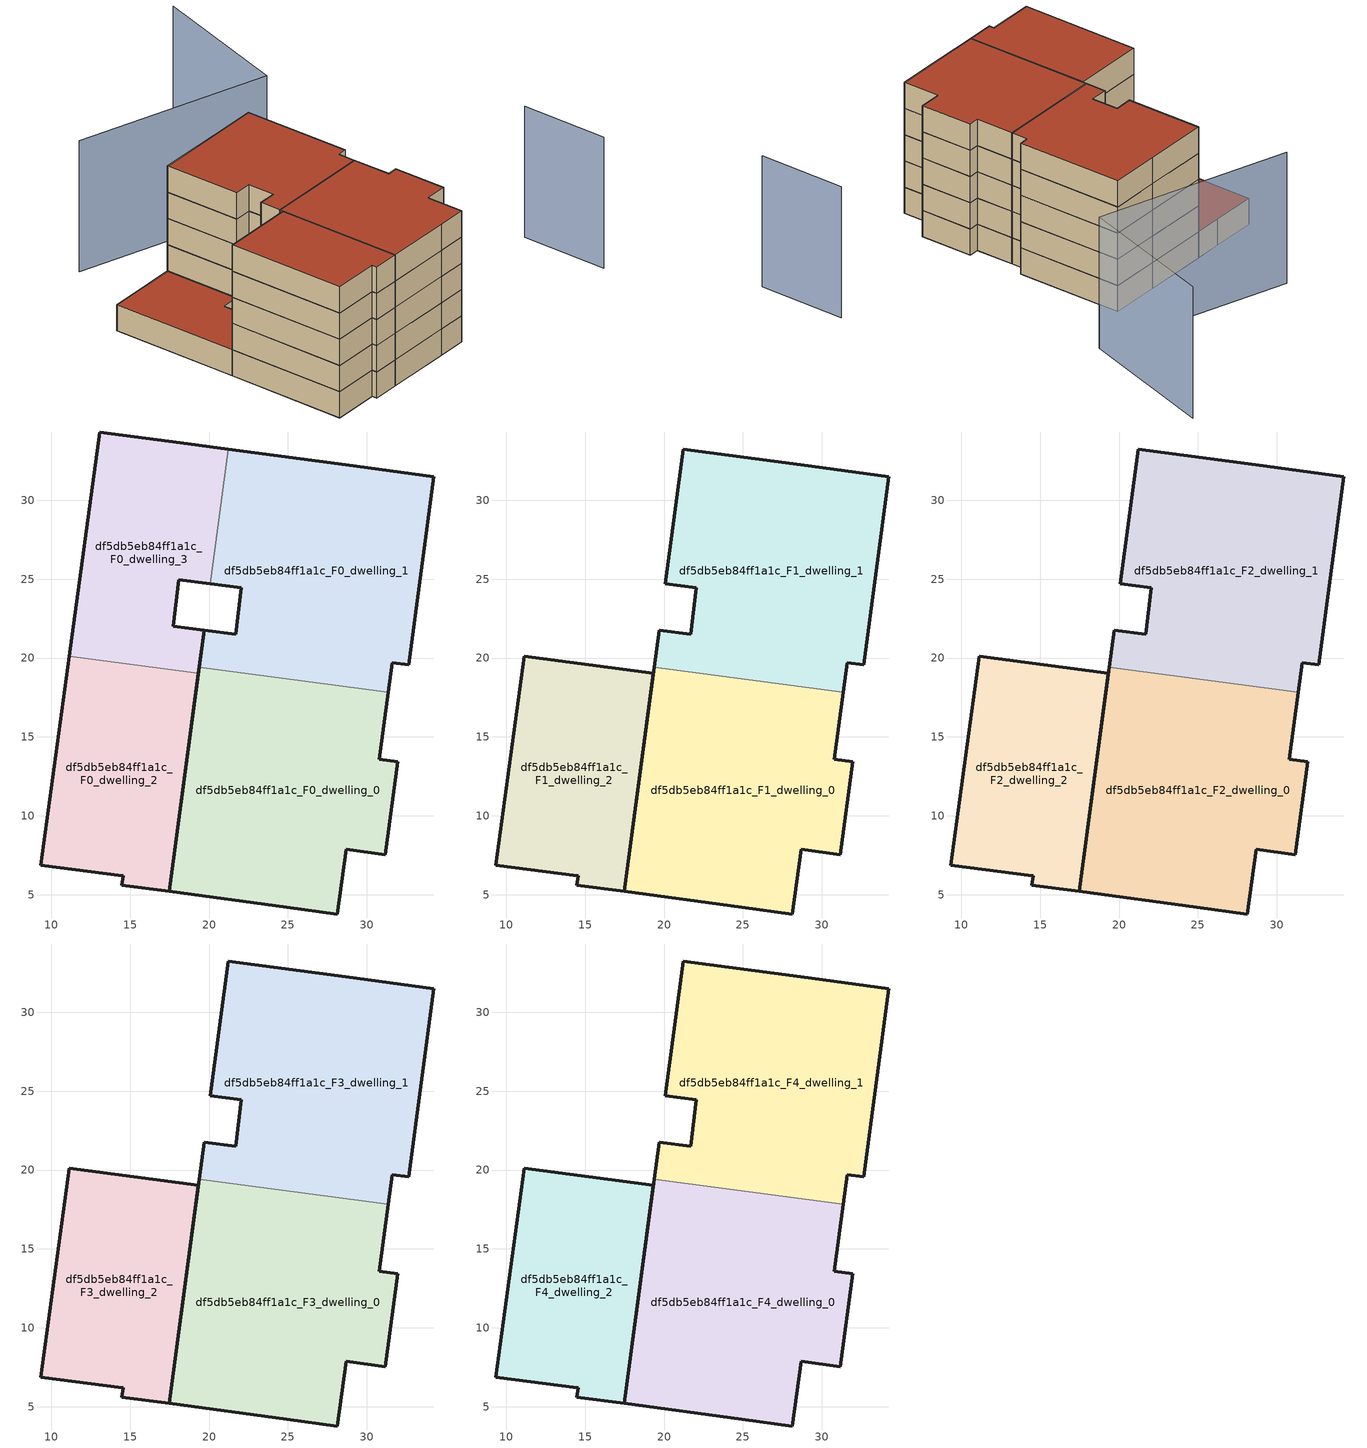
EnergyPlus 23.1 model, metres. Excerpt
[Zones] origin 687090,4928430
df5db5eb84ff1a1c_F0_dwelling_0
 floor ground (EU_floor_Construction): 28.13,3.78 28.68,7.88 31.16,7.55 31.95,13.44 30.8,13.6 31.37,17.83 19.38,19.43 17.47,5.21 24.91,4.21 z0
 wall outside (EU_wall_Construction): 31.37,17.83 30.8,13.6 31.95,13.44 31.16,7.55 28.68,7.88 28.13,3.78 24.91,4.21 17.47,5.21 19.38,19.43 z0:3
 wall to df5db5eb84ff1a1c_F0_dwelling_1 (EU_wall_Construction): 19.38,19.43 31.37,17.83 z0:3
df5db5eb84ff1a1c_F0_dwelling_1
 floor ground (EU_floor_Construction): 32.64,19.57 34.23,31.5 28.67,32.24 21.23,33.24 20.08,24.71 22.05,24.46 21.68,21.51 19.69,21.76 19.38,19.43 31.37,17.83 31.62,19.7 z0
 wall outside (EU_wall_Construction): 19.38,19.43 19.69,21.76 21.68,21.51 22.05,24.46 20.08,24.71 / 21.23,33.24 28.67,32.24 34.23,31.5 32.64,19.57 31.62,19.7 31.37,17.83 z0:3
 wall to df5db5eb84ff1a1c_F0_dwelling_3 (EU_wall_Construction): 20.08,24.71 21.23,33.24 z0:3
df5db5eb84ff1a1c_F0_dwelling_2
 floor ground (EU_floor_Construction): 17.47,5.21 19.32,19.03 11.14,20.12 9.34,6.88 14.51,6.2 14.55,6.19 14.47,5.61 z0
 wall outside (EU_wall_Construction): 19.32,19.03 17.47,5.21 14.47,5.61 14.55,6.19 14.51,6.2 9.34,6.88 11.14,20.12 z0:3
 wall to df5db5eb84ff1a1c_F0_dwelling_3 (EU_wall_Construction): 11.14,20.12 19.32,19.03 z0:3
df5db5eb84ff1a1c_F0_dwelling_3
 floor ground (EU_floor_Construction): 19.32,19.03 19.69,21.76 17.72,22.01 18.09,24.97 20.08,24.71 21.23,33.24 18.18,33.65 13.07,34.33 11.14,20.12 z0
 wall outside (EU_wall_Construction): 20.08,24.71 18.09,24.97 17.72,22.01 19.69,21.76 19.32,19.03 / 11.14,20.12 13.07,34.33 18.18,33.65 21.23,33.24 z0:3
 roof outside (EU_roof_Construction): 21.23,33.24 20.08,24.71 18.09,24.97 17.72,22.01 19.69,21.76 19.32,19.03 11.14,20.12 13.07,34.33 18.18,33.65 z3
df5db5eb84ff1a1c_F1_dwelling_0
 floor to df5db5eb84ff1a1c_F0_dwelling_0 (EU_floor_Construction): 28.13,3.78 28.68,7.88 31.16,7.55 31.95,13.44 30.8,13.6 31.37,17.83 19.38,19.43 17.47,5.21 24.91,4.21 z3
 wall outside (EU_wall_Construction): 31.37,17.83 30.8,13.6 31.95,13.44 31.16,7.55 28.68,7.88 28.13,3.78 24.91,4.21 17.47,5.21 19.38,19.43 z3:6
 wall to df5db5eb84ff1a1c_F1_dwelling_1 (EU_wall_Construction): 19.38,19.43 31.37,17.83 z3:6
df5db5eb84ff1a1c_F1_dwelling_1
 floor to df5db5eb84ff1a1c_F0_dwelling_1 (EU_floor_Construction): 32.64,19.57 34.23,31.5 28.67,32.24 21.23,33.24 20.08,24.71 22.05,24.46 21.68,21.51 19.69,21.76 19.38,19.43 31.37,17.83 31.62,19.7 z3
 wall outside (EU_wall_Construction): 19.38,19.43 19.69,21.76 21.68,21.51 22.05,24.46 20.08,24.71 21.23,33.24 28.67,32.24 34.23,31.5 32.64,19.57 31.62,19.7 31.37,17.83 z3:6
df5db5eb84ff1a1c_F1_dwelling_2
 floor to df5db5eb84ff1a1c_F0_dwelling_2 (EU_floor_Construction): 17.47,5.21 19.32,19.03 11.14,20.12 9.34,6.88 14.51,6.2 14.55,6.19 14.47,5.61 z3
 wall outside (EU_wall_Construction): 14.47,5.61 14.55,6.19 14.51,6.2 9.34,6.88 11.14,20.12 19.32,19.03 17.47,5.21 14.47,5.61 z3:6
df5db5eb84ff1a1c_F2_dwelling_0
 floor to df5db5eb84ff1a1c_F1_dwelling_0 (EU_floor_Construction): 28.13,3.78 28.68,7.88 31.16,7.55 31.95,13.44 30.8,13.6 31.37,17.83 19.38,19.43 17.47,5.21 24.91,4.21 z6
 wall outside (EU_wall_Construction): 31.37,17.83 30.8,13.6 31.95,13.44 31.16,7.55 28.68,7.88 28.13,3.78 24.91,4.21 17.47,5.21 19.38,19.43 z6:9
 wall to df5db5eb84ff1a1c_F2_dwelling_1 (EU_wall_Construction): 19.38,19.43 31.37,17.83 z6:9
df5db5eb84ff1a1c_F2_dwelling_1
 floor to df5db5eb84ff1a1c_F1_dwelling_1 (EU_floor_Construction): 32.64,19.57 34.23,31.5 28.67,32.24 21.23,33.24 20.08,24.71 22.05,24.46 21.68,21.51 19.69,21.76 19.38,19.43 31.37,17.83 31.62,19.7 z6
 wall outside (EU_wall_Construction): 19.38,19.43 19.69,21.76 21.68,21.51 22.05,24.46 20.08,24.71 21.23,33.24 28.67,32.24 34.23,31.5 32.64,19.57 31.62,19.7 31.37,17.83 z6:9
df5db5eb84ff1a1c_F2_dwelling_2
 floor to df5db5eb84ff1a1c_F1_dwelling_2 (EU_floor_Construction): 17.47,5.21 19.32,19.03 11.14,20.12 9.34,6.88 14.51,6.2 14.55,6.19 14.47,5.61 z6
 wall outside (EU_wall_Construction): 14.47,5.61 14.55,6.19 14.51,6.2 9.34,6.88 11.14,20.12 19.32,19.03 17.47,5.21 14.47,5.61 z6:9
df5db5eb84ff1a1c_F3_dwelling_0
 floor to df5db5eb84ff1a1c_F2_dwelling_0 (EU_floor_Construction): 28.13,3.78 28.68,7.88 31.16,7.55 31.95,13.44 30.8,13.6 31.37,17.83 19.38,19.43 17.47,5.21 24.91,4.21 z9
 wall outside (EU_wall_Construction): 31.37,17.83 30.8,13.6 31.95,13.44 31.16,7.55 28.68,7.88 28.13,3.78 24.91,4.21 17.47,5.21 19.38,19.43 z9:12
 wall to df5db5eb84ff1a1c_F3_dwelling_1 (EU_wall_Construction): 19.38,19.43 31.37,17.83 z9:12
df5db5eb84ff1a1c_F3_dwelling_1
 floor to df5db5eb84ff1a1c_F2_dwelling_1 (EU_floor_Construction): 32.64,19.57 34.23,31.5 28.67,32.24 21.23,33.24 20.08,24.71 22.05,24.46 21.68,21.51 19.69,21.76 19.38,19.43 31.37,17.83 31.62,19.7 z9
 wall outside (EU_wall_Construction): 19.38,19.43 19.69,21.76 21.68,21.51 22.05,24.46 20.08,24.71 21.23,33.24 28.67,32.24 34.23,31.5 32.64,19.57 31.62,19.7 31.37,17.83 z9:12
df5db5eb84ff1a1c_F3_dwelling_2
 floor to df5db5eb84ff1a1c_F2_dwelling_2 (EU_floor_Construction): 17.47,5.21 19.32,19.03 11.14,20.12 9.34,6.88 14.51,6.2 14.55,6.19 14.47,5.61 z9
 wall outside (EU_wall_Construction): 14.47,5.61 14.55,6.19 14.51,6.2 9.34,6.88 11.14,20.12 19.32,19.03 17.47,5.21 14.47,5.61 z9:12
df5db5eb84ff1a1c_F4_dwelling_0
 floor to df5db5eb84ff1a1c_F3_dwelling_0 (EU_floor_Construction): 28.13,3.78 28.68,7.88 31.16,7.55 31.95,13.44 30.8,13.6 31.37,17.83 19.38,19.43 17.47,5.21 24.91,4.21 z12
 wall outside (EU_wall_Construction): 31.37,17.83 30.8,13.6 31.95,13.44 31.16,7.55 28.68,7.88 28.13,3.78 24.91,4.21 17.47,5.21 19.38,19.43 z12:15
 wall to df5db5eb84ff1a1c_F4_dwelling_1 (EU_wall_Construction): 19.38,19.43 31.37,17.83 z12:15
 roof outside (EU_roof_Construction): 31.37,17.83 30.8,13.6 31.95,13.44 31.16,7.55 28.68,7.88 28.13,3.78 24.91,4.21 17.47,5.21 19.38,19.43 z15
df5db5eb84ff1a1c_F4_dwelling_1
 floor to df5db5eb84ff1a1c_F3_dwelling_1 (EU_floor_Construction): 32.64,19.57 34.23,31.5 28.67,32.24 21.23,33.24 20.08,24.71 22.05,24.46 21.68,21.51 19.69,21.76 19.38,19.43 31.37,17.83 31.62,19.7 z12
 wall outside (EU_wall_Construction): 19.38,19.43 19.69,21.76 21.68,21.51 22.05,24.46 20.08,24.71 21.23,33.24 28.67,32.24 34.23,31.5 32.64,19.57 31.62,19.7 31.37,17.83 z12:15
 roof outside (EU_roof_Construction): 34.23,31.5 32.64,19.57 31.62,19.7 31.37,17.83 19.38,19.43 19.69,21.76 21.68,21.51 22.05,24.46 20.08,24.71 21.23,33.24 28.67,32.24 z15
df5db5eb84ff1a1c_F4_dwelling_2
 floor to df5db5eb84ff1a1c_F3_dwelling_2 (EU_floor_Construction): 17.47,5.21 19.32,19.03 11.14,20.12 9.34,6.88 14.51,6.2 14.55,6.19 14.47,5.61 z12
 wall outside (EU_wall_Construction): 14.47,5.61 14.55,6.19 14.51,6.2 9.34,6.88 11.14,20.12 19.32,19.03 17.47,5.21 14.47,5.61 z12:15
 roof outside (EU_roof_Construction): 19.32,19.03 17.47,5.21 14.47,5.61 14.55,6.19 14.51,6.2 9.34,6.88 11.14,20.12 z15
shading: 48.37,48.15 41.21,33.44 / 41.21,33.44 21.13,43.21 / 47.43,-1.3 48.77,8.46 z0:15
[Building]
EU S2 Campaign: North Axis=0; Terrain=City; Solar Distribution=FullExterior
[Site:Location]
Bologna: Latitude=44.5; Longitude=11.25; Time Zone=1; Elevation=37
[SizingPeriod:WeatherFileDays]
AnnualSizingPeriod: Begin Month=1; Begin Day of Month=1; End Month=12; End Day of Month=31; Day of Week for Start Day=Monday; Use Weather File Daylight Saving Period=No; Use Weather File Rain and Snow Indicators=No
[MATERIAL]
EU_InternalMass_Material: Roughness=MediumRough; Thickness=0.1; Conductivity=1; Density=1800; Specific Heat=900; Thermal Absorptance=0.9; Solar Absorptance=0.7; Visible Absorptance=0.7
[MATERIAL:NOMASS] Roughness=MediumRough; Thermal Absorptance=0.9; Solar Absorptance=0.7; Visible Absorptance=0.7
Name | Thermal Resistance
EU_wall_NoMass | 0.905828
EU_roof_NoMass | 0.37593
EU_floor_NoMass | 0.67114
[CONSTRUCTION]
EU_wall_Construction: EU_wall_NoMass
EU_roof_Construction: EU_roof_NoMass
EU_floor_Construction: EU_floor_NoMass
EU_InternalMass_Construction: EU_InternalMass_Material
[ZONE] Type=1; Multiplier=1; Ceiling Height=autocalculate; Floor Area=autocalculate; Part of Total Floor Area=Yes
Name | Volume
df5db5eb84ff1a1c_F0_dwelling_0; df5db5eb84ff1a1c_F1_dwelling_0; df5db5eb84ff1a1c_F2_dwelling_0; df5db5eb84ff1a1c_F3_dwelling_0; df5db5eb84ff1a1c_F4_dwelling_0 | 524.938
df5db5eb84ff1a1c_F0_dwelling_1; df5db5eb84ff1a1c_F1_dwelling_1; df5db5eb84ff1a1c_F2_dwelling_1; df5db5eb84ff1a1c_F3_dwelling_1; df5db5eb84ff1a1c_F4_dwelling_1 | 524.907
df5db5eb84ff1a1c_F0_dwelling_2; df5db5eb84ff1a1c_F1_dwelling_2; df5db5eb84ff1a1c_F2_dwelling_2; df5db5eb84ff1a1c_F3_dwelling_2; df5db5eb84ff1a1c_F4_dwelling_2 | 336.596
df5db5eb84ff1a1c_F0_dwelling_3 | 336.601
[INTERNALMASS] Construction=EU_InternalMass_Construction
Name | Zone or ZoneList | Surface Area
df5db5eb84ff1a1c_F0_dwelling_0_EU_InternalMass | df5db5eb84ff1a1c_F0_dwelling_0 | 174.98
df5db5eb84ff1a1c_F0_dwelling_1_EU_InternalMass | df5db5eb84ff1a1c_F0_dwelling_1 | 174.969
df5db5eb84ff1a1c_F0_dwelling_2_EU_InternalMass | df5db5eb84ff1a1c_F0_dwelling_2 | 112.199
df5db5eb84ff1a1c_F0_dwelling_3_EU_InternalMass | df5db5eb84ff1a1c_F0_dwelling_3 | 112.2
df5db5eb84ff1a1c_F1_dwelling_0_EU_InternalMass | df5db5eb84ff1a1c_F1_dwelling_0 | 191.45
df5db5eb84ff1a1c_F1_dwelling_1_EU_InternalMass | df5db5eb84ff1a1c_F1_dwelling_1 | 191.448
df5db5eb84ff1a1c_F1_dwelling_2_EU_InternalMass | df5db5eb84ff1a1c_F1_dwelling_2 | 191.452
df5db5eb84ff1a1c_F2_dwelling_0_EU_InternalMass | df5db5eb84ff1a1c_F2_dwelling_0 | 191.45
df5db5eb84ff1a1c_F2_dwelling_1_EU_InternalMass | df5db5eb84ff1a1c_F2_dwelling_1 | 191.448
df5db5eb84ff1a1c_F2_dwelling_2_EU_InternalMass | df5db5eb84ff1a1c_F2_dwelling_2 | 191.452
df5db5eb84ff1a1c_F3_dwelling_0_EU_InternalMass | df5db5eb84ff1a1c_F3_dwelling_0 | 191.45
df5db5eb84ff1a1c_F3_dwelling_1_EU_InternalMass | df5db5eb84ff1a1c_F3_dwelling_1 | 191.448
df5db5eb84ff1a1c_F3_dwelling_2_EU_InternalMass | df5db5eb84ff1a1c_F3_dwelling_2 | 191.452
df5db5eb84ff1a1c_F4_dwelling_0_EU_InternalMass | df5db5eb84ff1a1c_F4_dwelling_0 | 191.45
df5db5eb84ff1a1c_F4_dwelling_1_EU_InternalMass | df5db5eb84ff1a1c_F4_dwelling_1 | 191.448
df5db5eb84ff1a1c_F4_dwelling_2_EU_InternalMass | df5db5eb84ff1a1c_F4_dwelling_2 | 191.452
[OTHEREQUIPMENT] Fuel Type=Electricity; Design Level Calculation Method=Watts/Area; Power per Zone Floor Area=1; Fraction Latent=0; Fraction Radiant=0; Fraction Lost=0; Carbon Dioxide Generation Rate=0; EndUse Subcategory=EU_Step8_InternalGains
Name | Zone or ZoneList or Space or SpaceList | Schedule
EU_Step8_InternalGain_df5db5eb84ff1a1c_F0_dwelling_0_f000 | df5db5eb84ff1a1c_F0_dwelling_0 | EU_Step8_GainSchedule_df5db5eb84ff1a1c_F0_dwelling_0_f000
EU_Step8_InternalGain_df5db5eb84ff1a1c_F0_dwelling_1_f000 | df5db5eb84ff1a1c_F0_dwelling_1 | EU_Step8_GainSchedule_df5db5eb84ff1a1c_F0_dwelling_1_f000
EU_Step8_InternalGain_df5db5eb84ff1a1c_F0_dwelling_2_f000 | df5db5eb84ff1a1c_F0_dwelling_2 | EU_Step8_GainSchedule_df5db5eb84ff1a1c_F0_dwelling_2_f000
EU_Step8_InternalGain_df5db5eb84ff1a1c_F0_dwelling_3_f000 | df5db5eb84ff1a1c_F0_dwelling_3 | EU_Step8_GainSchedule_df5db5eb84ff1a1c_F0_dwelling_3_f000
EU_Step8_InternalGain_df5db5eb84ff1a1c_F1_dwelling_0_f000 | df5db5eb84ff1a1c_F1_dwelling_0 | EU_Step8_GainSchedule_df5db5eb84ff1a1c_F1_dwelling_0_f000
EU_Step8_InternalGain_df5db5eb84ff1a1c_F1_dwelling_1_f000 | df5db5eb84ff1a1c_F1_dwelling_1 | EU_Step8_GainSchedule_df5db5eb84ff1a1c_F1_dwelling_1_f000
EU_Step8_InternalGain_df5db5eb84ff1a1c_F1_dwelling_2_f000 | df5db5eb84ff1a1c_F1_dwelling_2 | EU_Step8_GainSchedule_df5db5eb84ff1a1c_F1_dwelling_2_f000
EU_Step8_InternalGain_df5db5eb84ff1a1c_F2_dwelling_0_f000 | df5db5eb84ff1a1c_F2_dwelling_0 | EU_Step8_GainSchedule_df5db5eb84ff1a1c_F2_dwelling_0_f000
EU_Step8_InternalGain_df5db5eb84ff1a1c_F2_dwelling_1_f000 | df5db5eb84ff1a1c_F2_dwelling_1 | EU_Step8_GainSchedule_df5db5eb84ff1a1c_F2_dwelling_1_f000
EU_Step8_InternalGain_df5db5eb84ff1a1c_F2_dwelling_2_f000 | df5db5eb84ff1a1c_F2_dwelling_2 | EU_Step8_GainSchedule_df5db5eb84ff1a1c_F2_dwelling_2_f000
EU_Step8_InternalGain_df5db5eb84ff1a1c_F3_dwelling_0_f000 | df5db5eb84ff1a1c_F3_dwelling_0 | EU_Step8_GainSchedule_df5db5eb84ff1a1c_F3_dwelling_0_f000
EU_Step8_InternalGain_df5db5eb84ff1a1c_F3_dwelling_1_f000 | df5db5eb84ff1a1c_F3_dwelling_1 | EU_Step8_GainSchedule_df5db5eb84ff1a1c_F3_dwelling_1_f000
EU_Step8_InternalGain_df5db5eb84ff1a1c_F3_dwelling_2_f000 | df5db5eb84ff1a1c_F3_dwelling_2 | EU_Step8_GainSchedule_df5db5eb84ff1a1c_F3_dwelling_2_f000
EU_Step8_InternalGain_df5db5eb84ff1a1c_F4_dwelling_0_f000 | df5db5eb84ff1a1c_F4_dwelling_0 | EU_Step8_GainSchedule_df5db5eb84ff1a1c_F4_dwelling_0_f000
EU_Step8_InternalGain_df5db5eb84ff1a1c_F4_dwelling_1_f000 | df5db5eb84ff1a1c_F4_dwelling_1 | EU_Step8_GainSchedule_df5db5eb84ff1a1c_F4_dwelling_1_f000
EU_Step8_InternalGain_df5db5eb84ff1a1c_F4_dwelling_2_f000 | df5db5eb84ff1a1c_F4_dwelling_2 | EU_Step8_GainSchedule_df5db5eb84ff1a1c_F4_dwelling_2_f000
[ZONEVENTILATION:DESIGNFLOWRATE] Schedule=EU_AlwaysOn; Design Flow Rate Calculation Method=AirChanges/Hour; Air Changes per Hour=0.73129; Ventilation Type=Natural; Fan Pressure Rise=0; Fan Total Efficiency=1; Constant Term Coefficient=1; Temperature Term Coefficient=0; Velocity Term Coefficient=0; Velocity Squared Term Coefficient=0; Minimum Indoor Temperature=-100; Maximum Indoor Temperature=100; Delta Temperature=-100; Minimum Outdoor Temperature=-100; Maximum Outdoor Temperature=100; Maximum Wind Speed=40
Name | Zone or ZoneList or Space or SpaceList
EU_ConstantAir_df5db5eb84ff1a1c_F0_dwelling_0 | df5db5eb84ff1a1c_F0_dwelling_0
EU_ConstantAir_df5db5eb84ff1a1c_F0_dwelling_1 | df5db5eb84ff1a1c_F0_dwelling_1
EU_ConstantAir_df5db5eb84ff1a1c_F0_dwelling_2 | df5db5eb84ff1a1c_F0_dwelling_2
EU_ConstantAir_df5db5eb84ff1a1c_F0_dwelling_3 | df5db5eb84ff1a1c_F0_dwelling_3
EU_ConstantAir_df5db5eb84ff1a1c_F1_dwelling_0 | df5db5eb84ff1a1c_F1_dwelling_0
EU_ConstantAir_df5db5eb84ff1a1c_F1_dwelling_1 | df5db5eb84ff1a1c_F1_dwelling_1
EU_ConstantAir_df5db5eb84ff1a1c_F1_dwelling_2 | df5db5eb84ff1a1c_F1_dwelling_2
EU_ConstantAir_df5db5eb84ff1a1c_F2_dwelling_0 | df5db5eb84ff1a1c_F2_dwelling_0
EU_ConstantAir_df5db5eb84ff1a1c_F2_dwelling_1 | df5db5eb84ff1a1c_F2_dwelling_1
EU_ConstantAir_df5db5eb84ff1a1c_F2_dwelling_2 | df5db5eb84ff1a1c_F2_dwelling_2
EU_ConstantAir_df5db5eb84ff1a1c_F3_dwelling_0 | df5db5eb84ff1a1c_F3_dwelling_0
EU_ConstantAir_df5db5eb84ff1a1c_F3_dwelling_1 | df5db5eb84ff1a1c_F3_dwelling_1
EU_ConstantAir_df5db5eb84ff1a1c_F3_dwelling_2 | df5db5eb84ff1a1c_F3_dwelling_2
EU_ConstantAir_df5db5eb84ff1a1c_F4_dwelling_0 | df5db5eb84ff1a1c_F4_dwelling_0
EU_ConstantAir_df5db5eb84ff1a1c_F4_dwelling_1 | df5db5eb84ff1a1c_F4_dwelling_1
EU_ConstantAir_df5db5eb84ff1a1c_F4_dwelling_2 | df5db5eb84ff1a1c_F4_dwelling_2
[HVACTEMPLATE:THERMOSTAT] Constant Heating Setpoint=20; Constant Cooling Setpoint=50
EU_HeatOnly_df5db5eb84ff1a1c_F0_dwelling_0; EU_HeatOnly_df5db5eb84ff1a1c_F0_dwelling_1; EU_HeatOnly_df5db5eb84ff1a1c_F0_dwelling_2; EU_HeatOnly_df5db5eb84ff1a1c_F0_dwelling_3; EU_HeatOnly_df5db5eb84ff1a1c_F1_dwelling_0; EU_HeatOnly_df5db5eb84ff1a1c_F1_dwelling_1; EU_HeatOnly_df5db5eb84ff1a1c_F1_dwelling_2; EU_HeatOnly_df5db5eb84ff1a1c_F2_dwelling_0; EU_HeatOnly_df5db5eb84ff1a1c_F2_dwelling_1; EU_HeatOnly_df5db5eb84ff1a1c_F2_dwelling_2; EU_HeatOnly_df5db5eb84ff1a1c_F3_dwelling_0; EU_HeatOnly_df5db5eb84ff1a1c_F3_dwelling_1; EU_HeatOnly_df5db5eb84ff1a1c_F3_dwelling_2; EU_HeatOnly_df5db5eb84ff1a1c_F4_dwelling_0; EU_HeatOnly_df5db5eb84ff1a1c_F4_dwelling_1; EU_HeatOnly_df5db5eb84ff1a1c_F4_dwelling_2
[HVACTEMPLATE:ZONE:IDEALLOADSAIRSYSTEM] System Availability Schedule=EU_AlwaysOn; Maximum Heating Supply Air Temperature=50; Minimum Cooling Supply Air Temperature=13; Maximum Heating Supply Air Humidity Ratio=0.0156; Minimum Cooling Supply Air Humidity Ratio=0.0077; Heating Limit=NoLimit; Cooling Limit=NoLimit; Heating Availability Schedule=EU_AlwaysOn; Cooling Availability Schedule=EU_CoolingOff; Dehumidification Control Type=ConstantSensibleHeatRatio; Cooling Sensible Heat Ratio=0.7; Dehumidification Setpoint=60; Humidification Control Type=None; Humidification Setpoint=30; Outdoor Air Method=None; Outdoor Air Flow Rate per Person=0.00944; Outdoor Air Flow Rate per Zone Floor Area=0; Outdoor Air Flow Rate per Zone=0; Demand Controlled Ventilation Type=None; Outdoor Air Economizer Type=NoEconomizer; Heat Recovery Type=None; Sensible Heat Recovery Effectiveness=0.7; Latent Heat Recovery Effectiveness=0.65
Name | Template Thermostat
df5db5eb84ff1a1c_F0_dwelling_0 | EU_HeatOnly_df5db5eb84ff1a1c_F0_dwelling_0
df5db5eb84ff1a1c_F0_dwelling_1 | EU_HeatOnly_df5db5eb84ff1a1c_F0_dwelling_1
df5db5eb84ff1a1c_F0_dwelling_2 | EU_HeatOnly_df5db5eb84ff1a1c_F0_dwelling_2
df5db5eb84ff1a1c_F0_dwelling_3 | EU_HeatOnly_df5db5eb84ff1a1c_F0_dwelling_3
df5db5eb84ff1a1c_F1_dwelling_0 | EU_HeatOnly_df5db5eb84ff1a1c_F1_dwelling_0
df5db5eb84ff1a1c_F1_dwelling_1 | EU_HeatOnly_df5db5eb84ff1a1c_F1_dwelling_1
df5db5eb84ff1a1c_F1_dwelling_2 | EU_HeatOnly_df5db5eb84ff1a1c_F1_dwelling_2
df5db5eb84ff1a1c_F2_dwelling_0 | EU_HeatOnly_df5db5eb84ff1a1c_F2_dwelling_0
df5db5eb84ff1a1c_F2_dwelling_1 | EU_HeatOnly_df5db5eb84ff1a1c_F2_dwelling_1
df5db5eb84ff1a1c_F2_dwelling_2 | EU_HeatOnly_df5db5eb84ff1a1c_F2_dwelling_2
df5db5eb84ff1a1c_F3_dwelling_0 | EU_HeatOnly_df5db5eb84ff1a1c_F3_dwelling_0
df5db5eb84ff1a1c_F3_dwelling_1 | EU_HeatOnly_df5db5eb84ff1a1c_F3_dwelling_1
df5db5eb84ff1a1c_F3_dwelling_2 | EU_HeatOnly_df5db5eb84ff1a1c_F3_dwelling_2
df5db5eb84ff1a1c_F4_dwelling_0 | EU_HeatOnly_df5db5eb84ff1a1c_F4_dwelling_0
df5db5eb84ff1a1c_F4_dwelling_1 | EU_HeatOnly_df5db5eb84ff1a1c_F4_dwelling_1
df5db5eb84ff1a1c_F4_dwelling_2 | EU_HeatOnly_df5db5eb84ff1a1c_F4_dwelling_2
[SIZING:ZONE] Zone Cooling Design Supply Air Temperature Input Method=SupplyAirTemperature; Zone Cooling Design Supply Air Temperature=13; Zone Heating Design Supply Air Temperature Input Method=SupplyAirTemperature; Zone Heating Design Supply Air Temperature=50; Zone Cooling Design Supply Air Humidity Ratio=0.008; Zone Heating Design Supply Air Humidity Ratio=0.008; Cooling Design Air Flow Method=DesignDay; Cooling Design Air Flow Rate=0; Cooling Minimum Air Flow per Zone Floor Area=0.000762; Cooling Minimum Air Flow=0; Cooling Minimum Air Flow Fraction=0.2; Heating Design Air Flow Method=DesignDay; Heating Design Air Flow Rate=0; Heating Maximum Air Flow per Zone Floor Area=0.002032; Heating Maximum Air Flow=0.141576; Heating Maximum Air Flow Fraction=0.3; Account for Dedicated Outdoor Air System=No; Dedicated Outdoor Air System Control Strategy=NeutralSupplyAir; Dedicated Outdoor Air Low Setpoint Temperature for Design=autosize; Dedicated Outdoor Air High Setpoint Temperature for Design=autosize; Zone Load Sizing Method=Sensible Load Only No Latent Load; Zone Latent Cooling Design Supply Air Humidity Ratio Input Method=HumidityRatioDifference; Zone Cooling Design Supply Air Humidity Ratio Difference=0.005; Zone Latent Heating Design Supply Air Humidity Ratio Input Method=HumidityRatioDifference; Zone Humidification Design Supply Air Humidity Ratio Difference=0.005
df5db5eb84ff1a1c_F0_dwelling_0; df5db5eb84ff1a1c_F0_dwelling_1; df5db5eb84ff1a1c_F0_dwelling_2; df5db5eb84ff1a1c_F0_dwelling_3; df5db5eb84ff1a1c_F1_dwelling_0; df5db5eb84ff1a1c_F1_dwelling_1; df5db5eb84ff1a1c_F1_dwelling_2; df5db5eb84ff1a1c_F2_dwelling_0; df5db5eb84ff1a1c_F2_dwelling_1; df5db5eb84ff1a1c_F2_dwelling_2; df5db5eb84ff1a1c_F3_dwelling_0; df5db5eb84ff1a1c_F3_dwelling_1; df5db5eb84ff1a1c_F3_dwelling_2; df5db5eb84ff1a1c_F4_dwelling_0; df5db5eb84ff1a1c_F4_dwelling_1; df5db5eb84ff1a1c_F4_dwelling_2
[SCHEDULE:CONSTANT]
Name | Hourly Value
EU_AlwaysOn | 1
EU_CoolingOff | 0
[SCHEDULE:FILE] Column Number=1; Rows to Skip at Top=0; Number of Hours of Data=8760; Column Separator=Comma; Interpolate to Timestep=No; Minutes per Item=60; Adjust Schedule for Daylight Savings=Yes
Name | File
EU_Step8_GainSchedule_df5db5eb84ff1a1c_F0_dwelling_0_f000 | ../../schedules/df5db5eb84ff1a1c/df5db5eb84ff1a1c_F0_dwelling_0_f000_gain.csv
EU_Step8_GainSchedule_df5db5eb84ff1a1c_F0_dwelling_1_f000 | ../../schedules/df5db5eb84ff1a1c/df5db5eb84ff1a1c_F0_dwelling_1_f000_gain.csv
EU_Step8_GainSchedule_df5db5eb84ff1a1c_F0_dwelling_2_f000 | ../../schedules/df5db5eb84ff1a1c/df5db5eb84ff1a1c_F0_dwelling_2_f000_gain.csv
EU_Step8_GainSchedule_df5db5eb84ff1a1c_F0_dwelling_3_f000 | ../../schedules/df5db5eb84ff1a1c/df5db5eb84ff1a1c_F0_dwelling_3_f000_gain.csv
EU_Step8_GainSchedule_df5db5eb84ff1a1c_F1_dwelling_0_f000 | ../../schedules/df5db5eb84ff1a1c/df5db5eb84ff1a1c_F1_dwelling_0_f000_gain.csv
EU_Step8_GainSchedule_df5db5eb84ff1a1c_F1_dwelling_1_f000 | ../../schedules/df5db5eb84ff1a1c/df5db5eb84ff1a1c_F1_dwelling_1_f000_gain.csv
EU_Step8_GainSchedule_df5db5eb84ff1a1c_F1_dwelling_2_f000 | ../../schedules/df5db5eb84ff1a1c/df5db5eb84ff1a1c_F1_dwelling_2_f000_gain.csv
EU_Step8_GainSchedule_df5db5eb84ff1a1c_F2_dwelling_0_f000 | ../../schedules/df5db5eb84ff1a1c/df5db5eb84ff1a1c_F2_dwelling_0_f000_gain.csv
EU_Step8_GainSchedule_df5db5eb84ff1a1c_F2_dwelling_1_f000 | ../../schedules/df5db5eb84ff1a1c/df5db5eb84ff1a1c_F2_dwelling_1_f000_gain.csv
EU_Step8_GainSchedule_df5db5eb84ff1a1c_F2_dwelling_2_f000 | ../../schedules/df5db5eb84ff1a1c/df5db5eb84ff1a1c_F2_dwelling_2_f000_gain.csv
EU_Step8_GainSchedule_df5db5eb84ff1a1c_F3_dwelling_0_f000 | ../../schedules/df5db5eb84ff1a1c/df5db5eb84ff1a1c_F3_dwelling_0_f000_gain.csv
EU_Step8_GainSchedule_df5db5eb84ff1a1c_F3_dwelling_1_f000 | ../../schedules/df5db5eb84ff1a1c/df5db5eb84ff1a1c_F3_dwelling_1_f000_gain.csv
EU_Step8_GainSchedule_df5db5eb84ff1a1c_F3_dwelling_2_f000 | ../../schedules/df5db5eb84ff1a1c/df5db5eb84ff1a1c_F3_dwelling_2_f000_gain.csv
EU_Step8_GainSchedule_df5db5eb84ff1a1c_F4_dwelling_0_f000 | ../../schedules/df5db5eb84ff1a1c/df5db5eb84ff1a1c_F4_dwelling_0_f000_gain.csv
EU_Step8_GainSchedule_df5db5eb84ff1a1c_F4_dwelling_1_f000 | ../../schedules/df5db5eb84ff1a1c/df5db5eb84ff1a1c_F4_dwelling_1_f000_gain.csv
EU_Step8_GainSchedule_df5db5eb84ff1a1c_F4_dwelling_2_f000 | ../../schedules/df5db5eb84ff1a1c/df5db5eb84ff1a1c_F4_dwelling_2_f000_gain.csv
